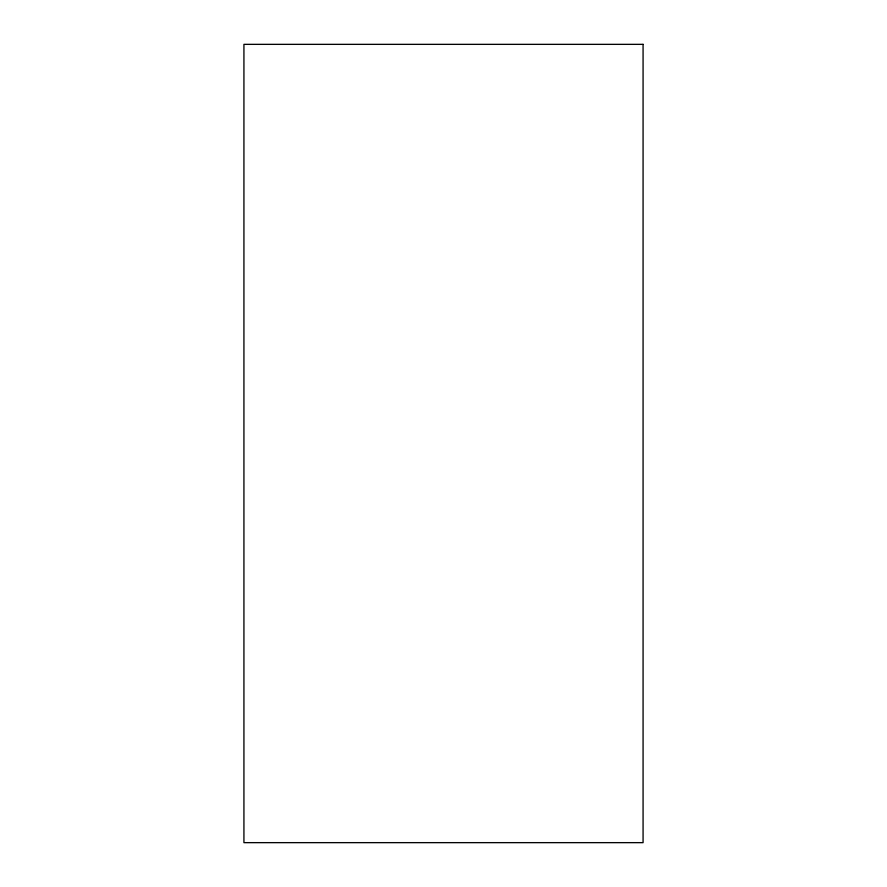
<?xml version="1.0" encoding="UTF-8"?>
<svg xmlns="http://www.w3.org/2000/svg" width="887" height="887" viewBox="0 0 887 887"><rect width="100%" height="100%" fill="white"/><g stroke="black" fill="none" stroke-linecap="round" stroke-linejoin="round"><path stroke-width="1.33" d="M643.075 44.35L243.925 44.35L243.925 842.65L643.075 842.65L643.075 44.35"/></g></svg>
